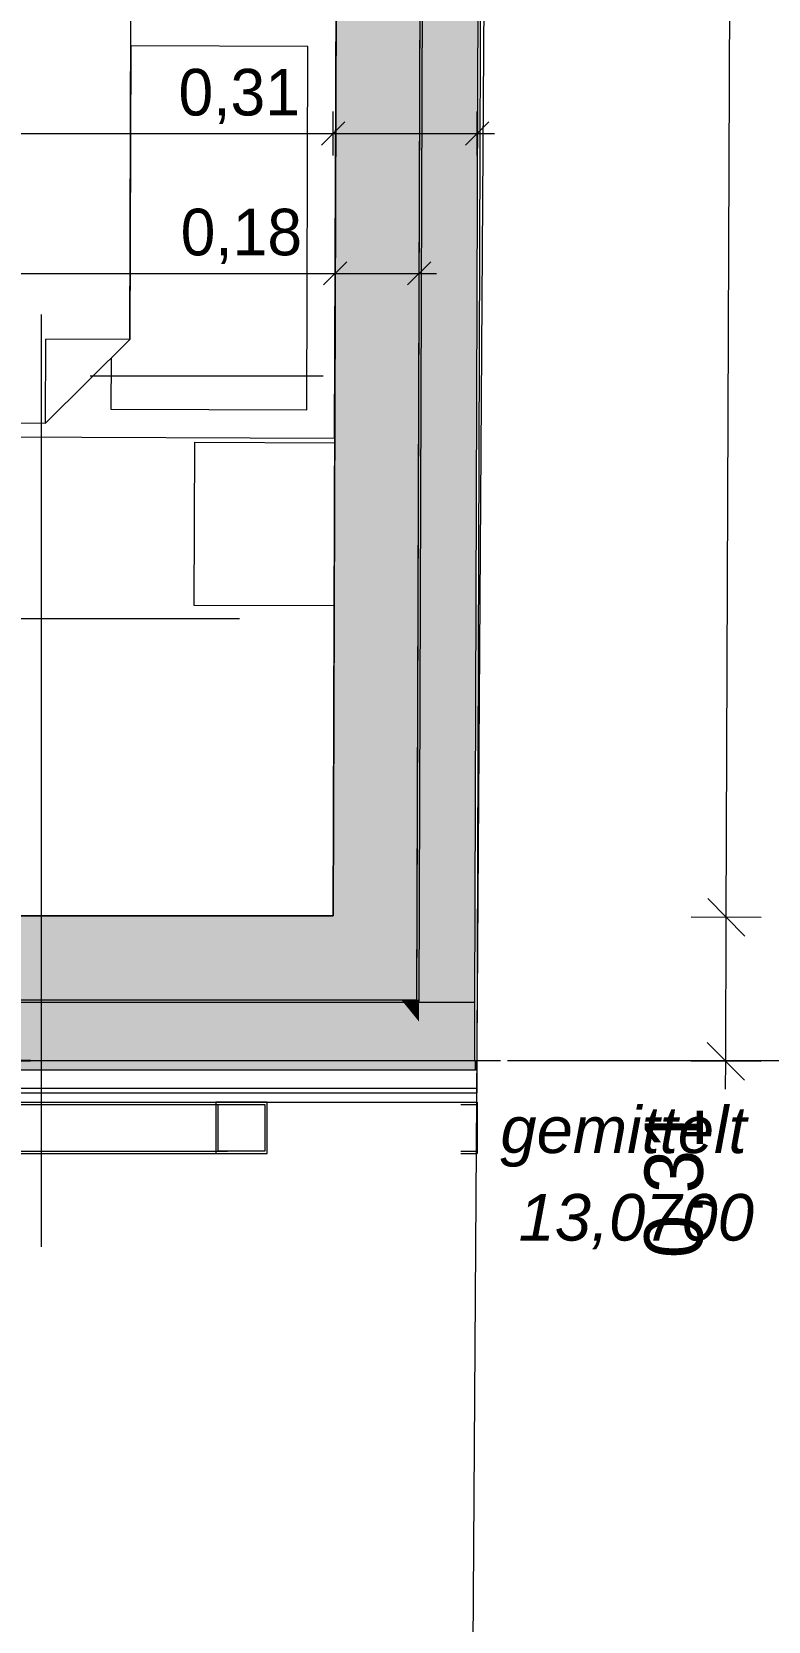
# Model space of a CAD drawing. Header units: metres. Extents: x -3 to 171, y -23 to 41.
# Drawn here: x 17.98 to 19.559, y -16.203 to -12.794 of the extents above; entities that cross this region are included whole.
import ezdxf

# ---------------------------------------------------------------- set-up
doc = ezdxf.new("R2010")
doc.units = ezdxf.units.M
doc.header["$MEASUREMENT"] = 0
for name, pattern in [('Achse', [0.004, 0.002, -0.001, 0, -0.001]), ('Baufluchtlinie', [0.013, 0.008, -0.005]), ('Untersicht', [0.001, 0.0005, -0.0005])]:
    doc.linetypes.add(name, pattern=pattern)
for name, color, linetype in [('4._1.DG PP STG1_1_000 Achsraster', 7, 'Continuous'), ('4._1.DG PP STG1_1_110 Wand Aussen', 7, 'Continuous'), ('4._1.DG PP STG1_1_210 Decke', 7, 'Continuous'), ('4._1.DG PP STG1_1_220 Bodenaufbau', 7, 'Continuous'), ('4._1.DG PP STG1_1_310 Dachkonstruktion massiv', 7, 'Continuous'), ('4._1.DG PP STG1_1_510 Möblierung', 7, 'Continuous'), ('4._1.DG PP STG1_1_611 Entwässerung', 7, 'Continuous'), ('4._1.DG PP STG1_1_910 Allgemein Lageplan Höhen', 7, 'Continuous'), ('4._1.DG PP STG1_1_950 Polierplan Bemaßung', 7, 'Continuous'), ('4._1.DG PP STG1_1_Neubau_840 Baulinien', 7, 'Continuous')]:
    doc.layers.add(name, color=color, linetype=linetype)
doc.styles.add('ERSTELLTER_STIL_2', font='')
doc.styles.add('ERSTELLTER_STIL_3', font='arialbi.ttf')
doc.styles.get('ERSTELLTER_STIL_2').set_extended_font_data('Eurostile')
doc.linetypes.add('Grenze Grundstück', pattern='A,0,[1,415_260415_PP_VA_1_7 1 DG1.Shx,S=0.00031746,R=0,X=0,Y=0],-0.04,0', length=0.04)

msp = doc.modelspace()

# ---------------------------------------------------------------- hatches: boundary and pattern name
at = {"layer": '4._1.DG PP STG1_1_110 Wand Aussen', "linetype": 'Continuous', "lineweight": 13, "true_color": 0x3f7f02}
for points in [[(18.8061, -14.69), (18.8398, -4.5688), (18.6598, -4.5682), (18.6261, -14.69)], [(17.9107, -14.69), (17.9107, -14.87), (18.6255, -14.87), (18.6261, -14.69)], [(18.6255, -14.87), (18.7723, -14.87), (18.6261, -14.69)], [(18.6261, -14.69), (18.7723, -14.87), (18.8055, -14.87), (18.8061, -14.69)]]:
    msp.add_hatch(color=76, dxfattribs=at).paths.add_polyline_path(points)
at = {"layer": '4._1.DG PP STG1_1_110 Wand Aussen', "linetype": 'Continuous', "lineweight": 0, "true_color": 0x373737}
for points in [[(18.8105, -14.87), (18.8448, -4.5688), (18.8398, -4.5688), (18.8055, -14.87)], [(18.7723, -14.87), (17.9107, -14.87), (17.9107, -14.875), (18.7764, -14.875)], [(18.7723, -14.87), (18.7764, -14.875), (18.8054, -14.875), (18.8055, -14.87)], [(18.8055, -14.87), (18.8054, -14.875), (18.8104, -14.875), (18.8105, -14.87)]]:
    msp.add_hatch(color=250, dxfattribs=at).paths.add_polyline_path(points)
at = {"layer": '4._1.DG PP STG1_1_110 Wand Aussen', "linetype": 'Continuous', "lineweight": 13, "true_color": 0xff6400}
for points in [[(18.9304, -14.875), (18.9648, -4.5692), (18.8448, -4.5688), (18.8104, -14.875)], [(18.7764, -14.875), (17.9107, -14.875), (17.9107, -15), (18.8779, -15)], [(18.7764, -14.875), (18.8053, -14.9106), (18.8054, -14.875)], [(18.8054, -14.875), (18.8053, -14.9106), (18.8103, -14.9168), (18.8104, -14.875)], [(18.8104, -14.875), (18.8103, -14.9168), (18.8779, -15), (18.93, -15), (18.9304, -14.875)], [(18.8779, -15), (17.9107, -15), (17.9107, -15.02), (18.8942, -15.02)], [(18.8779, -15), (18.8942, -15.02), (18.93, -15.02), (18.93, -15)], [(18.93, -15), (18.93, -15.02), (18.935, -15.02), (18.935, -15)]]:
    msp.add_hatch(color=30, dxfattribs=at).paths.add_polyline_path(points)

# ---------------------------------------------------------------- linework, layer by layer
at = {"layer": '4._1.DG PP STG1_1_000 Achsraster', "color": 5, "linetype": 'Achse', "lineweight": 0, "ltscale": 1000}
for p, q in [((18, 3), (18, -22.5231)), ((-1.5, -15), (21, -15))]:
    msp.add_line(p, q, dxfattribs=at)
at = {"layer": '4._1.DG PP STG1_1_110 Wand Aussen', "color": 7, "linetype": 'Continuous', "lineweight": 18, "ltscale": 1000}
for p, q in [((18.8061, -14.69), (18.8398, -4.5688)), ((18.8055, -14.87), (18.8061, -14.69)), ((18.8055, -14.87), (18.8061, -14.69)), ((17.9107, -14.87), (18.6255, -14.87)), ((18.6255, -14.87), (18.7723, -14.87)), ((18.7723, -14.87), (18.8055, -14.87))]:
    msp.add_line(p, q, dxfattribs=at)
at = {"layer": '4._1.DG PP STG1_1_110 Wand Aussen', "color": 7, "linetype": 'Continuous', "lineweight": 13, "ltscale": 1000}
for p, q in [((18.8105, -14.87), (18.8448, -4.5688)), ((18.9304, -14.875), (18.9648, -4.5692)), ((17.9107, -14.875), (18.7764, -14.875)), ((18.7764, -14.875), (18.8054, -14.875)), ((18.8054, -14.875), (18.8104, -14.875)), ((18.8104, -14.875), (18.8105, -14.87)), ((18.8104, -14.875), (18.8105, -14.87)), ((18.8104, -14.875), (18.9304, -14.875)), ((18.8104, -14.875), (18.9304, -14.875)), ((18.93, -15), (18.9304, -14.875)), ((18.93, -15), (18.9304, -14.875)), ((17.9107, -15.02), (18.8942, -15.02)), ((18.8942, -15.02), (18.93, -15.02)), ((18.93, -15.02), (18.935, -15.02)), ((17.9107, -15.06), (18.9267, -15.06)), ((18.9267, -15.06), (18.9298, -15.06)), ((18.9298, -15.06), (18.9348, -15.06))]:
    msp.add_line(p, q, dxfattribs=at)
at = {"layer": '4._1.DG PP STG1_1_110 Wand Aussen', "color": 1, "linetype": 'Baufluchtlinie', "lineweight": 0, "ltscale": 1000}
for p, q in [((17.9107, -15), (18.8779, -15)), ((18.8779, -15), (18.93, -15)), ((18.93, -15), (18.935, -15)), ((18.93, -15), (18.935, -15))]:
    msp.add_line(p, q, dxfattribs=at)
at = {"layer": '4._1.DG PP STG1_1_110 Wand Aussen', "color": 7, "linetype": 'Continuous', "lineweight": 13, "ltscale": 1000, "flags": 128}
for points in [[(18.935, -15), (18.9698, -4.5692)], [(18.935, -15.02), (18.935, -15)], [(18.9348, -15.06), (18.935, -15.02)], [(17.9107, -15.07), (18.9348, -15.07)], [(18.9348, -15.07), (18.9348, -15.06)]]:
    msp.add_lwpolyline(points, dxfattribs=at)
at = {"layer": '4._1.DG PP STG1_1_110 Wand Aussen', "color": 7, "linetype": 'Continuous', "lineweight": 18, "ltscale": 1000, "flags": 128}
for points in [[(18.6543, -6.225), (18.6261, -14.69)], [(18.6261, -14.69), (17.9107, -14.69)]]:
    msp.add_lwpolyline(points, dxfattribs=at)
at = {"layer": '4._1.DG PP STG1_1_210 Decke', "color": 255, "linetype": 'Continuous', "lineweight": 13, "ltscale": 1000, "flags": 128}
msp.add_lwpolyline([(3.625, -0.13), (0.1305, -0.13), (0.1845, -14.87), (5.505, -14.87), (5.505, -15.84), (13.475, -15.84), (13.475, -14.87), (18.8055, -14.87), (18.8546, -0.13), (15.325, -0.13), (15.325, -0.53), (12.525, -0.53), (12.525, -0.13), (6.455, -0.13), (6.455, -0.53), (3.625, -0.53)], close=True, dxfattribs=at)
at = {"layer": '4._1.DG PP STG1_1_220 Bodenaufbau', "color": 7, "linetype": 'Continuous', "lineweight": 13, "ltscale": 1000, "true_color": 0xf4f4f4, "flags": 128}
msp.add_lwpolyline([(0.3111, -0.31), (0.3639, -14.69), (18.6261, -14.69), (18.674, -0.31), (15.505, -0.31), (15.505, -0.71), (12.345, -0.71), (12.345, -0.31), (6.635, -0.31), (6.635, -0.71), (3.445, -0.71), (3.445, -0.31)], close=True, dxfattribs=at)
at = {"layer": '4._1.DG PP STG1_1_310 Dachkonstruktion massiv', "color": 8, "linetype": 'Untersicht', "lineweight": 13, "ltscale": 1000}
msp.add_line((17.9251, -14.0522), (18.6282, -14.0522), dxfattribs=at)
at = {"layer": '4._1.DG PP STG1_1_310 Dachkonstruktion massiv', "color": 8, "linetype": 'Untersicht', "lineweight": 13, "ltscale": 1000, "flags": 128}
msp.add_lwpolyline([(18.605, -13.5322), (12.24, -13.5322), (12.24, -14.69)], dxfattribs=at)
at = {"layer": '4._1.DG PP STG1_1_510 Möblierung', "color": 8, "linetype": 'Continuous', "lineweight": 13, "ltscale": 1000, "true_color": 0x7e7f7f}
for p, q in [((18.6295, -13.665), (18.6355, -11.865)), ((18.1902, -13.4535), (18.1925, -12.7635)), ((18.0096, -13.6329), (18.0102, -13.4529)), ((18.0096, -13.6329), (18.1902, -13.4535)), ((18.1902, -13.4535), (18.0102, -13.4529)), ((16.6596, -13.6284), (18.0096, -13.6329)), ((16.6295, -13.6583), (18.6295, -13.665)), ((18.3283, -14.024), (18.3294, -13.674)), ((18.3294, -13.674), (18.6294, -13.675)), ((18.6294, -13.675), (18.6283, -14.025)), ((18.6283, -14.025), (18.3283, -14.024))]:
    msp.add_line(p, q, dxfattribs=at)
at = {"layer": '4._1.DG PP STG1_1_510 Möblierung', "color": 8, "linetype": 'Continuous', "lineweight": 13, "ltscale": 1000, "true_color": 0x7e7f7f, "flags": 128}
msp.add_lwpolyline([(18.1902, -13.4535), (18.15, -13.4934), (18.1497, -13.6034), (18.5697, -13.6048), (18.5723, -12.8248), (18.1923, -12.8235)], close=True, dxfattribs=at)
at = {"layer": '4._1.DG PP STG1_1_611 Entwässerung', "color": 14, "linetype": 'Achse', "lineweight": 13, "ltscale": 1000, "true_color": 0xa80000}
msp.add_line((17.9, -15.09), (18.9348, -15.09), dxfattribs=at)
at = {"layer": '4._1.DG PP STG1_1_611 Entwässerung', "color": 171, "linetype": 'Untersicht', "lineweight": 13, "ltscale": 1000, "true_color": 0x6c6cff, "flags": 128}
for points in [[(17.9, -15.09), (18.9348, -15.09)], [(17.9, -15.095), (18.9348, -15.095)], [(18.9348, -15.09), (18.9348, -15.095)], [(18.9348, -15.095), (18.9348, -15.195)], [(17.9, -15.195), (18.9348, -15.195)], [(17.9, -15.2), (18.9348, -15.2)], [(18.9348, -15.195), (18.9348, -15.2)]]:
    msp.add_lwpolyline(points, dxfattribs=at)
at = {"layer": '4._1.DG PP STG1_1_611 Entwässerung', "color": 171, "linetype": 'Continuous', "lineweight": 13, "ltscale": 1000, "true_color": 0x6c6cff, "flags": 128}
for points in [[(18.375, -15.2), (18.485, -15.2), (18.485, -15.09), (18.375, -15.09)], [(18.38, -15.095), (18.48, -15.095), (18.48, -15.195), (18.38, -15.195)]]:
    msp.add_lwpolyline(points, close=True, dxfattribs=at)
at = {"layer": '4._1.DG PP STG1_1_910 Allgemein Lageplan Höhen', "color": 7, "linetype": 'Continuous', "lineweight": 13, "ltscale": 1000}
for p, q in [((18.935, -15.05), (18.935, -14.95)), ((18.885, -15), (18.985, -15))]:
    msp.add_line(p, q, dxfattribs=at)
at = {"layer": '4._1.DG PP STG1_1_950 Polierplan Bemaßung', "color": 6, "linetype": 'Continuous', "lineweight": 13, "ltscale": 1000, "true_color": 0xfb02fe}
for p, q in [((19.4694, -14.6932), (19.4919, -8.7286)), ((18.6511, -12.9867), (18.6011, -13.0367)), ((18.6261, -13.0586), (18.6261, -12.9648)), ((18.9098, -13.0367), (18.9598, -12.9867)), ((18.9348, -13.0586), (18.9348, -12.9648)), ((15.995, -13.0117), (18.6261, -13.0117)), ((18.6261, -13.0117), (18.9348, -13.0117)), ((18.9348, -13.0117), (18.9723, -13.0117)), ((19.4296, -14.653), (19.5093, -14.7333)), ((19.5444, -14.6935), (19.3944, -14.6929)), ((19.4683, -15.002), (19.4694, -14.6932)), ((19.4284, -14.9619), (19.5081, -15.0422)), ((19.5433, -15.0023), (19.3933, -15.0017)), ((19.468, -15.062), (19.4683, -15.002))]:
    msp.add_line(p, q, dxfattribs=at)
at = {"layer": '4._1.DG PP STG1_1_950 Polierplan Bemaßung', "color": 76, "linetype": 'Continuous', "lineweight": 13, "ltscale": 1000, "true_color": 0x3f7f02}
for p, q in [((18.6556, -13.2867), (18.6056, -13.3367)), ((18.6306, -13.3586), (18.6306, -13.2648)), ((18.7856, -13.3367), (18.8356, -13.2867)), ((18.8106, -13.3586), (18.8106, -13.2648)), ((0.3588, -13.3117), (18.6306, -13.3117)), ((18.6306, -13.3117), (18.8106, -13.3117)), ((18.8106, -13.3117), (18.8481, -13.3117))]:
    msp.add_line(p, q, dxfattribs=at)
at = {"layer": '4._1.DG PP STG1_1_Neubau_840 Baulinien', "color": 76, "linetype": 'Grenze Grundstück', "lineweight": 13, "ltscale": 1000, "true_color": 0x3f7f02, "flags": 128}
msp.add_lwpolyline([(0.0612, -22.5231), (0.0564, -12.2031), (0, -0.0002), (18.985, -0.0012), (18.958, -11.4452), (18.9035, -19.5703), (18.8897, -22.5231)], dxfattribs=at)
at = {"layer": '4._1.DG PP STG1_1_Neubau_840 Baulinien', "color": 1, "linetype": 'Baufluchtlinie', "lineweight": 25, "ltscale": 1000, "true_color": 0xfb0106, "flags": 128}
msp.add_lwpolyline([(-3.0225, -14.9829), (0, -15), (18.9876, -15.0005), (22.9775, -15.0038)], dxfattribs=at)

# ---------------------------------------------------------------- texts
at = {"layer": '4._1.DG PP STG1_1_910 Allgemein Lageplan Höhen', "color": 7, "linetype": 'Continuous', "lineweight": 13, "char_height": 0.1, "attachment_point": 1, "style": 'ERSTELLTER_STIL_3'}
for s, insert in [('\\A1;{\\pql;\\fArial Italic|b0|i0|c0|p0;\\W1.000000;gemittelt}', (18.985, -15.0989)), ('\\A1;{\\pql;\\fArial Italic|b0|i0|c0|p0;\\W1.000000; 13,0700}', (18.985, -15.2867))]:
    msp.add_mtext(s, dxfattribs=dict(at, insert=insert))
at = {"layer": '4._1.DG PP STG1_1_950 Polierplan Bemaßung', "color": 6, "linetype": 'Continuous', "lineweight": 13, "true_color": 0xfb02fe, "insert": (18.2947, -12.9917), "char_height": 0.1, "width": 0.306373, "attachment_point": 7, "style": 'ERSTELLTER_STIL_2'}
msp.add_mtext('\\A1;{\\pql;\\fEurostile|b0|i0|c0|p0;\\W1.000000;0,31}', dxfattribs=at)
at = {"layer": '4._1.DG PP STG1_1_950 Polierplan Bemaßung', "color": 76, "linetype": 'Continuous', "lineweight": 13, "true_color": 0x3f7f02, "insert": (18.2993, -13.2917), "char_height": 0.1, "width": 0.306373, "attachment_point": 7, "style": 'ERSTELLTER_STIL_2'}
msp.add_mtext('\\A1;{\\pql;\\fEurostile|b0|i0|c0|p0;\\W1.000000;0,18}', dxfattribs=at)
at = {"layer": '4._1.DG PP STG1_1_950 Polierplan Bemaßung', "color": 6, "linetype": 'Continuous', "lineweight": 13, "true_color": 0xfb02fe, "insert": (19.4417, -15.4249), "char_height": 0.125, "width": 0.382966, "attachment_point": 7, "rotation": 89.784, "style": 'ERSTELLTER_STIL_2'}
msp.add_mtext('\\A1;{\\pql;\\fEurostile|b0|i0|c0|p0;\\W1.000000;0,31}', dxfattribs=at)

doc.saveas('drawing.dxf')
